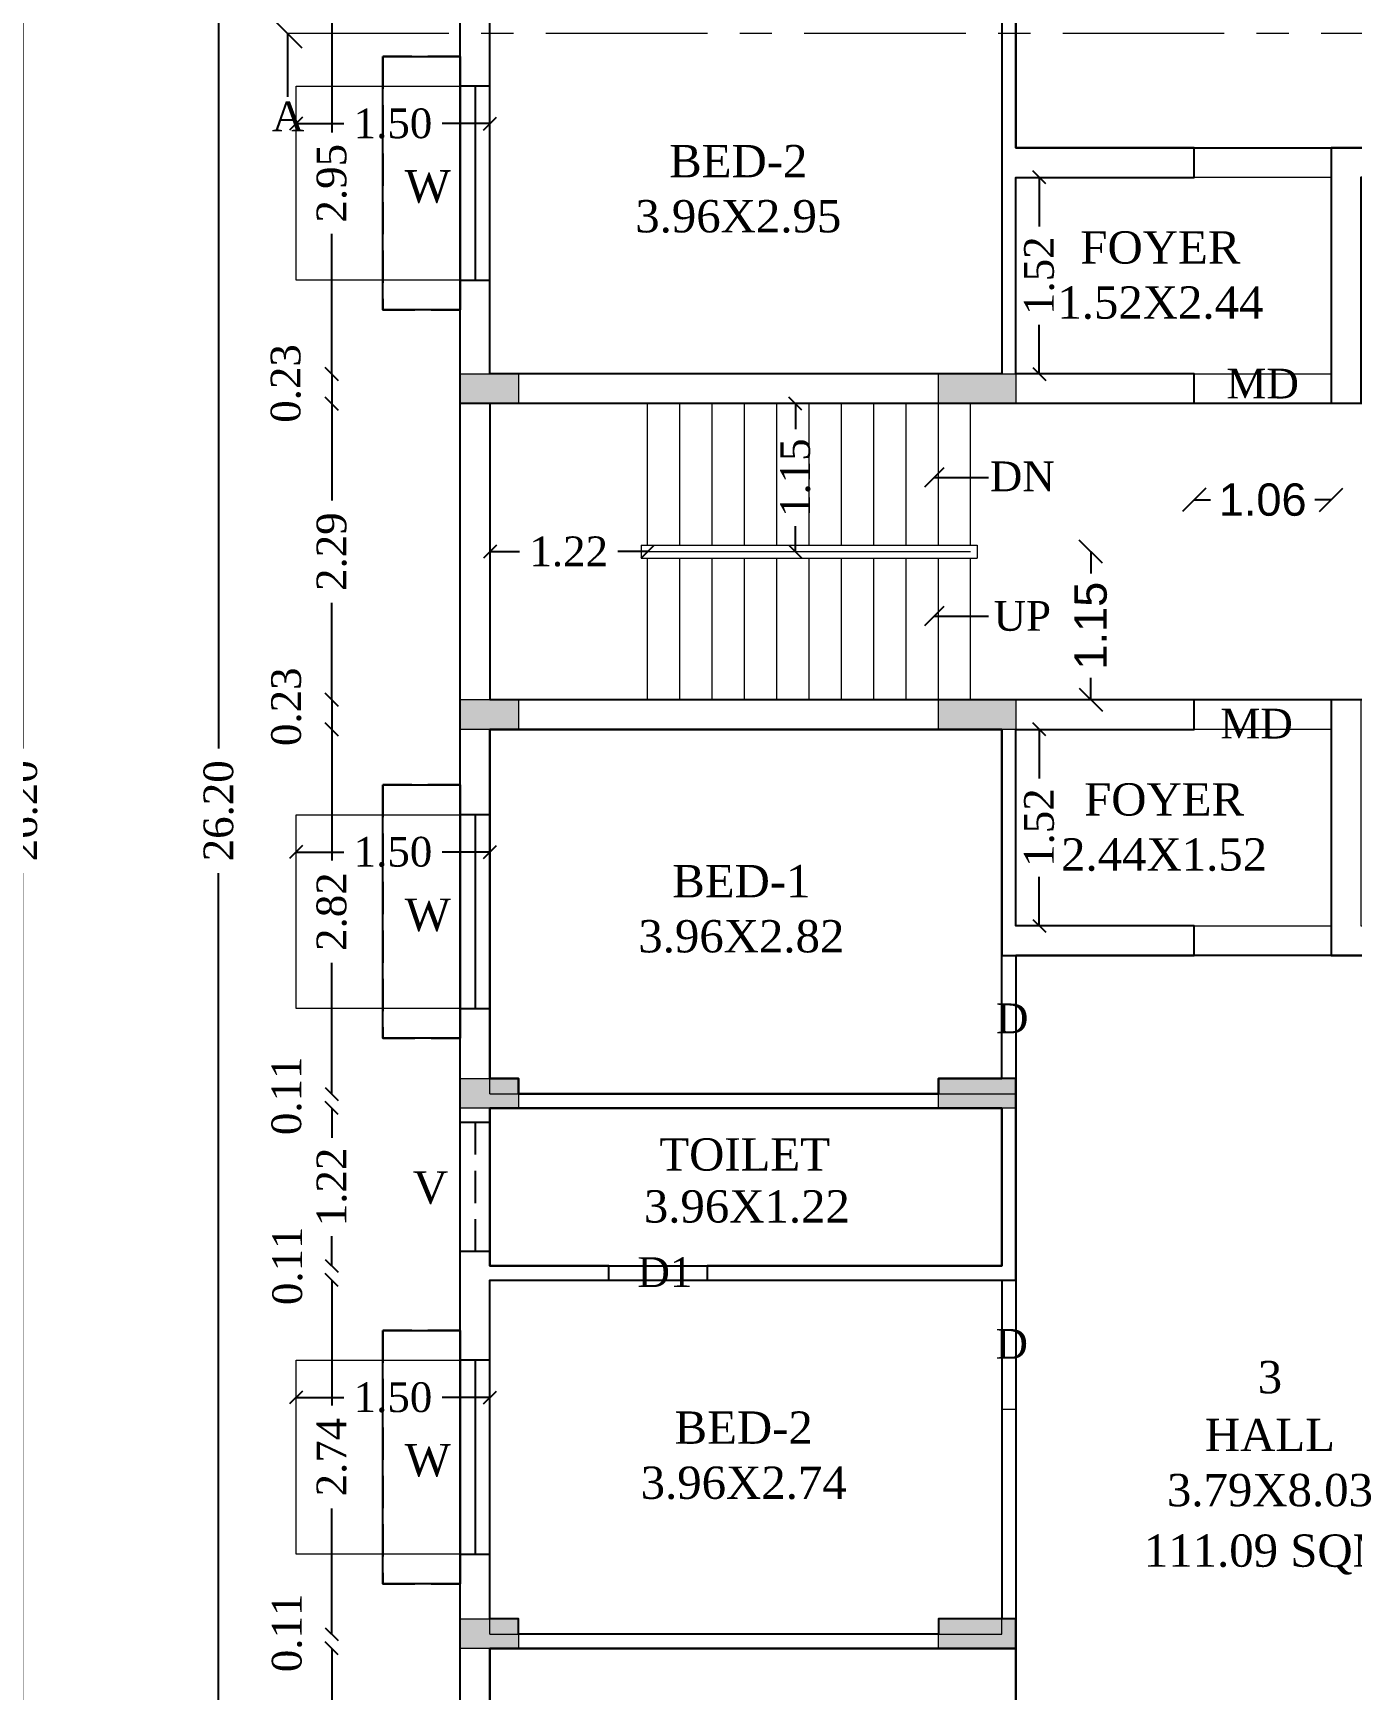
# Model space of a CAD drawing. Header units: metres. Extents: x 6 to 169, y 61 to 125.
# Drawn here: x 26.56 to 36.77, y 80.49 to 93.3 of the extents above; entities that cross this region are included whole.
import ezdxf
from ezdxf.enums import TextEntityAlignment as Align

# ---------------------------------------------------------------- set-up
doc = ezdxf.new("R2010")
doc.units = ezdxf.units.M
doc.header["$MEASUREMENT"] = 0
doc.header["$PDMODE"] = 3
doc.linetypes.add('CENTER', pattern=[2, 1.25, -0.25, 0.25, -0.25])
doc.linetypes.add('HIDDEN', pattern=[0.375, 0.25, -0.125])
doc.layers.get('0').update_dxf_attribs({"lineweight": 5})
doc.layers.get('DEFPOINTS').update_dxf_attribs({"lineweight": 5})
for name, color, linetype in [('BLK_1_FLR_1_AC_ROOM_2', 117, 'Continuous'), ('BLK_1_FLR_1_AC_ROOM_5', 117, 'Continuous'), ('BLK_1_FLR_1_AC_ROOM_6', 117, 'Continuous'), ('BLK_1_FLR_1_BLT_UP_AREA', 1, 'Continuous'), ('BLK_1_FLR_1_CARPET_AREA', 10, 'Continuous'), ('BLK_1_FLR_1_CHAJJA', 6, 'Continuous'), ('BLK_1_FLR_1_EXIT_WIDTH_DOOR', 2, 'Continuous'), ('BLK_1_FLR_1_EXIT_WIDTH_STAIR', 1, 'Continuous'), ('BLK_1_FLR_1_REGULAR_ROOM_1', 117, 'Continuous'), ('BLK_1_FLR_1_REGULAR_ROOM_3', 117, 'Continuous'), ('BLK_1_FLR_1_REGULAR_ROOM_4', 117, 'Continuous'), ('BLK_1_FLR_1_UNITFA_1', 234, 'Continuous'), ('BLK_1_FLR_1_WATER_CLOSET', 213, 'Continuous'), ('BLK_1_LVL_1_BLDG_FOOT_PRINT', 1, 'Continuous')]:
    doc.layers.add(name, color=color, linetype=linetype)
for name, color, linetype, lineweight in [('BLK_1_FLR_1_ACROOM_2_LIGHT_VENTILATION_1', 232, 'Continuous', 0), ('BLK_1_FLR_1_ACROOM_5_LIGHT_VENTILATION_1', 232, 'Continuous', 0), ('BLK_1_FLR_1_ACROOM_6_LIGHT_VENTILATION_1', 232, 'Continuous', 0), ('BLK_1_FLR_1_UNITFA_3', 234, 'Continuous', 0), ('BLK_1_FLR_1_VERANDAH', 5, 'Continuous', 5)]:
    doc.layers.add(name, color=color, linetype=linetype, lineweight=lineweight)
doc.styles.add('Isa-', font='times.ttf')
doc.styles.get("Standard").update_dxf_attribs({"font": 'arial.ttf'})
doc.styles.add('STYLE2', font='times.ttf')
doc.dimstyles.new('Copy of ISO-25', dxfattribs={"dimscale": 0, "dimtxt": 0.23, "dimasz": 0.1, "dimexe": 1.25, "dimexo": 0.625, "dimgap": 0.11, "dimtad": 0, "dimzin": 1, "dimdsep": 46, "dimtxsty": 'STYLE2', "dimblk": 'OBLIQUE', "dimcen": 0, "dimse1": 1, "dimse2": 1, "dimclrd": 1, "dimclrt": 3, "dimadec": 0, "dimazin": 2, "dimtfac": 1, "dimtix": 1, "dimtofl": 0, "dimtmove": 0, "dimatfit": 3, "dimldrblk": 'OBLIQUE', "dimfxl": 0, "dimtolj": 1, "dimarcsym": 0})
doc.dimstyles.new('ISO-25', dxfattribs={"dimscale": 0, "dimtxt": 0.23, "dimasz": 0.15, "dimexe": 1.25, "dimexo": 0.625, "dimgap": 0.11, "dimtad": 0, "dimtih": 1, "dimtoh": 1, "dimzin": 1, "dimdsep": 46, "dimtxsty": 'STYLE2', "dimblk": 'OBLIQUE', "dimcen": 0, "dimse1": 1, "dimse2": 1, "dimclrd": 1, "dimclrt": 3, "dimadec": 0, "dimazin": 2, "dimtfac": 1, "dimtix": 1, "dimtofl": 0, "dimtmove": 0, "dimatfit": 3, "dimldrblk": 'OBLIQUE', "dimfxl": 0, "dimtolj": 1, "dimarcsym": 0})
doc.dimstyles.new('STANDARD$0', dxfattribs={"dimtxt": 0.3, "dimasz": 0.3, "dimexe": 3, "dimexo": 1, "dimgap": 1.5, "dimtad": 1, "dimdec": 1, "dimzin": 1, "dimdsep": 46, "dimtxsty": 'Standard', "dimblk": 'OBLIQUE', "dimcen": 0.09375, "dimdle": 1, "dimclrd": 8, "dimclre": 8, "dimclrt": 7, "dimadec": 1, "dimazin": 0, "dimtfac": 1, "dimtdec": 1, "dimtix": 1, "dimtmove": 2, "dimatfit": 3, "dimldrblk": 'ARCHTICK', "dimfxl": 0, "dimfrac": 2, "dimtolj": 1, "dimtzin": 0, "dimarcsym": 0})

# ---------------------------------------------------------------- blocks, each defined once
blk = doc.blocks.new('_Oblique')
at = {"color": 0, "linetype": 'ByBlock', "lineweight": -2}
blk.add_line((-0.5, -0.5), (0.5, 0.5), dxfattribs=at)
blk = doc.blocks.new('*D705')
at = {"color": 1, "lineweight": -2}
for p, q in [((30.099, 89.292), (30.329, 89.292)), ((31.319, 89.292), (31.089, 89.292))]:
    blk.add_line(p, q, dxfattribs=at)
at = {"layer": 'DEFPOINTS', "color": 0}
for p in [(30.099, 89.292), (30.099, 89.292), (31.319, 89.292)]:
    blk.add_point(p, dxfattribs=at)
at = {"color": 1, "lineweight": -2, "xscale": 0.1, "yscale": 0.1, "zscale": 0.1, "rotation": 180}
blk.add_blockref('_Oblique', (30.099, 89.292), dxfattribs=at)
at = {"color": 1, "lineweight": -2, "xscale": 0.1, "yscale": 0.1, "zscale": 0.1}
blk.add_blockref('_Oblique', (31.319, 89.292), dxfattribs=at)
at = {"color": 3, "insert": (30.709, 89.292), "char_height": 0.23, "attachment_point": 5, "style": 'STYLE2'}
blk.add_mtext('\\A1;1.22', dxfattribs=at)
blk = doc.blocks.new('*D706')
at = {"color": 1, "lineweight": -2}
for p, q in [((32.463, 90.437), (32.463, 90.24)), ((32.463, 89.292), (32.463, 89.488))]:
    blk.add_line(p, q, dxfattribs=at)
at = {"layer": 'DEFPOINTS', "color": 0}
for p in [(32.463, 90.437), (32.487, 90.437), (32.487, 89.292)]:
    blk.add_point(p, dxfattribs=at)
at = {"color": 1, "lineweight": -2, "xscale": 0.1, "yscale": 0.1, "zscale": 0.1}
for p, rotation in [((32.463, 90.437), 90), ((32.463, 89.292), 270)]:
    blk.add_blockref('_Oblique', p, dxfattribs=dict(at, rotation=rotation))
at = {"color": 3, "insert": (32.463, 89.864), "char_height": 0.23, "attachment_point": 5, "rotation": 90, "style": 'STYLE2'}
blk.add_mtext('\\A1;1.15', dxfattribs=at)
blk = doc.blocks.new('*D602')
at = {"color": 1, "lineweight": -2}
for p, q in [((26.482, 100.537), (26.482, 87.769)), ((26.482, 74.337), (26.482, 86.805))]:
    blk.add_line(p, q, dxfattribs=at)
at = {"layer": 'DEFPOINTS', "color": 0}
for p in [(24.897, 100.537), (24.897, 74.337), (26.482, 74.337)]:
    blk.add_point(p, dxfattribs=at)
at = {"color": 1, "lineweight": -2, "xscale": 0.1, "yscale": 0.1, "zscale": 0.1}
for p, rotation in [((26.482, 100.537), 90), ((26.482, 74.337), 270)]:
    blk.add_blockref('_Oblique', p, dxfattribs=dict(at, rotation=rotation))
at = {"color": 3, "insert": (26.482, 87.287), "char_height": 0.23, "attachment_point": 5, "rotation": 90, "style": 'STYLE2'}
blk.add_mtext('\\A1;26.20', dxfattribs=at)
blk = doc.blocks.new('*D604')
at = {"color": 1, "lineweight": -2}
for p, q in [((28, 100.537), (28, 87.769)), ((28, 74.337), (28, 86.805))]:
    blk.add_line(p, q, dxfattribs=at)
at = {"layer": 'DEFPOINTS', "color": 0}
for p in [(29.869, 100.537), (28, 74.337), (29.869, 74.337)]:
    blk.add_point(p, dxfattribs=at)
at = {"color": 1, "lineweight": -2, "xscale": 0.1, "yscale": 0.1, "zscale": 0.1}
for p, rotation in [((28, 100.537), 90), ((28, 74.337), 270)]:
    blk.add_blockref('_Oblique', p, dxfattribs=dict(at, rotation=rotation))
at = {"color": 3, "insert": (28, 87.287), "char_height": 0.23, "attachment_point": 5, "rotation": 90, "style": 'STYLE2'}
blk.add_mtext('\\A1;26.20', dxfattribs=at)
blk = doc.blocks.new('*D608')
at = {"color": 1, "lineweight": -2}
for p, q in [((28.875, 93.617), (28.875, 92.534)), ((28.875, 90.667), (28.875, 91.75))]:
    blk.add_line(p, q, dxfattribs=at)
at = {"layer": 'DEFPOINTS', "color": 0}
for p in [(30.319, 93.617), (28.875, 90.667), (30.319, 90.667)]:
    blk.add_point(p, dxfattribs=at)
at = {"color": 1, "lineweight": -2, "xscale": 0.1, "yscale": 0.1, "zscale": 0.1}
for p, rotation in [((28.875, 93.617), 90), ((28.875, 90.667), 270)]:
    blk.add_blockref('_Oblique', p, dxfattribs=dict(at, rotation=rotation))
at = {"color": 3, "insert": (28.875, 92.142), "char_height": 0.23, "attachment_point": 5, "rotation": 90, "style": 'STYLE2'}
blk.add_mtext('\\A1;2.95', dxfattribs=at)
blk = doc.blocks.new('*D609')
at = {"color": 1, "lineweight": -2}
blk.add_line((28.875, 90.667), (28.875, 90.437), dxfattribs=at)
at = {"layer": 'DEFPOINTS', "color": 0}
for p in [(30.319, 90.667), (28.875, 90.437), (30.319, 90.437)]:
    blk.add_point(p, dxfattribs=at)
at = {"color": 1, "lineweight": -2, "xscale": 0.1, "yscale": 0.1, "zscale": 0.1}
for p, rotation in [((28.875, 90.667), 90), ((28.875, 90.437), 270)]:
    blk.add_blockref('_Oblique', p, dxfattribs=dict(at, rotation=rotation))
at = {"color": 3, "insert": (28.52, 90.593), "char_height": 0.23, "attachment_point": 5, "rotation": 90, "style": 'STYLE2'}
blk.add_mtext('\\A1;0.23', dxfattribs=at)
blk = doc.blocks.new('*D610')
at = {"color": 1, "lineweight": -2}
for p, q in [((28.875, 90.437), (28.875, 89.688)), ((28.875, 88.147), (28.875, 88.896))]:
    blk.add_line(p, q, dxfattribs=at)
at = {"layer": 'DEFPOINTS', "color": 0}
for p in [(30.319, 90.437), (28.875, 88.147), (30.319, 88.147)]:
    blk.add_point(p, dxfattribs=at)
at = {"color": 1, "lineweight": -2, "xscale": 0.1, "yscale": 0.1, "zscale": 0.1}
for p, rotation in [((28.875, 90.437), 90), ((28.875, 88.147), 270)]:
    blk.add_blockref('_Oblique', p, dxfattribs=dict(at, rotation=rotation))
at = {"color": 3, "insert": (28.875, 89.292), "char_height": 0.23, "attachment_point": 5, "rotation": 90, "style": 'STYLE2'}
blk.add_mtext('\\A1;2.29', dxfattribs=at)
blk = doc.blocks.new('*D611')
at = {"color": 1, "lineweight": -2}
blk.add_line((28.875, 88.147), (28.875, 87.917), dxfattribs=at)
at = {"layer": 'DEFPOINTS', "color": 0}
for p in [(30.319, 88.147), (28.875, 87.917), (30.319, 87.917)]:
    blk.add_point(p, dxfattribs=at)
at = {"color": 1, "lineweight": -2, "xscale": 0.1, "yscale": 0.1, "zscale": 0.1}
for p, rotation in [((28.875, 88.147), 90), ((28.875, 87.917), 270)]:
    blk.add_blockref('_Oblique', p, dxfattribs=dict(at, rotation=rotation))
at = {"color": 3, "insert": (28.524, 88.092), "char_height": 0.23, "attachment_point": 5, "rotation": 90, "style": 'STYLE2'}
blk.add_mtext('\\A1;0.23', dxfattribs=at)
blk = doc.blocks.new('*D612')
at = {"color": 1, "lineweight": -2}
for p, q in [((28.875, 87.917), (28.875, 86.903)), ((28.875, 85.097), (28.875, 86.11))]:
    blk.add_line(p, q, dxfattribs=at)
at = {"layer": 'DEFPOINTS', "color": 0}
for p in [(30.319, 87.917), (28.875, 85.097), (30.319, 85.097)]:
    blk.add_point(p, dxfattribs=at)
at = {"color": 1, "lineweight": -2, "xscale": 0.1, "yscale": 0.1, "zscale": 0.1}
for p, rotation in [((28.875, 87.917), 90), ((28.875, 85.097), 270)]:
    blk.add_blockref('_Oblique', p, dxfattribs=dict(at, rotation=rotation))
at = {"color": 3, "insert": (28.875, 86.507), "char_height": 0.23, "attachment_point": 5, "rotation": 90, "style": 'STYLE2'}
blk.add_mtext('\\A1;2.82', dxfattribs=at)
blk = doc.blocks.new('*D613')
at = {"color": 1, "lineweight": -2}
for p, q in [((28.875, 85.097), (28.875, 85.197)), ((28.875, 84.987), (28.875, 84.887))]:
    blk.add_line(p, q, dxfattribs=at)
at = {"layer": 'DEFPOINTS', "color": 0}
for p in [(28.875, 84.987), (30.319, 85.097), (30.319, 84.987)]:
    blk.add_point(p, dxfattribs=at)
at = {"color": 1, "lineweight": -2, "xscale": 0.1, "yscale": 0.1, "zscale": 0.1}
for p, rotation in [((28.875, 85.097), 270), ((28.875, 84.987), 90)]:
    blk.add_blockref('_Oblique', p, dxfattribs=dict(at, rotation=rotation))
at = {"color": 3, "insert": (28.526, 85.082), "char_height": 0.23, "attachment_point": 5, "rotation": 90, "style": 'STYLE2'}
blk.add_mtext('\\A1;0.11', dxfattribs=at)
blk = doc.blocks.new('*D744')
at = {"color": 1, "lineweight": -2}
for p, q in [((28.875, 84.987), (28.875, 84.757)), ((28.875, 83.767), (28.875, 83.997))]:
    blk.add_line(p, q, dxfattribs=at)
at = {"layer": 'DEFPOINTS', "color": 0}
for p in [(30.319, 84.987), (28.875, 83.767), (30.099, 83.767)]:
    blk.add_point(p, dxfattribs=at)
at = {"color": 1, "lineweight": -2, "xscale": 0.1, "yscale": 0.1, "zscale": 0.1}
for p, rotation in [((28.875, 84.987), 90), ((28.875, 83.767), 270)]:
    blk.add_blockref('_Oblique', p, dxfattribs=dict(at, rotation=rotation))
at = {"color": 3, "insert": (28.875, 84.377), "char_height": 0.23, "attachment_point": 5, "rotation": 90, "style": 'STYLE2'}
blk.add_mtext('\\A1;1.22', dxfattribs=at)
blk = doc.blocks.new('*D745')
at = {"color": 1, "lineweight": -2}
for p, q in [((28.875, 83.767), (28.875, 83.867)), ((28.875, 83.657), (28.875, 83.557))]:
    blk.add_line(p, q, dxfattribs=at)
at = {"layer": 'DEFPOINTS', "color": 0}
for p in [(30.099, 83.767), (28.875, 83.657), (30.099, 83.657)]:
    blk.add_point(p, dxfattribs=at)
at = {"color": 1, "lineweight": -2, "xscale": 0.1, "yscale": 0.1, "zscale": 0.1}
for p, rotation in [((28.875, 83.767), 270), ((28.875, 83.657), 90)]:
    blk.add_blockref('_Oblique', p, dxfattribs=dict(at, rotation=rotation))
at = {"color": 3, "insert": (28.533, 83.767), "char_height": 0.23, "attachment_point": 5, "rotation": 90, "style": 'STYLE2'}
blk.add_mtext('\\A1;0.11', dxfattribs=at)
blk = doc.blocks.new('*D628')
at = {"color": 1, "lineweight": -2}
for p, q in [((28.875, 83.657), (28.875, 82.685)), ((28.875, 80.917), (28.875, 81.889))]:
    blk.add_line(p, q, dxfattribs=at)
at = {"layer": 'DEFPOINTS', "color": 0}
for p in [(30.099, 83.657), (28.875, 80.917), (30.319, 80.917)]:
    blk.add_point(p, dxfattribs=at)
at = {"color": 1, "lineweight": -2, "xscale": 0.1, "yscale": 0.1, "zscale": 0.1}
for p, rotation in [((28.875, 83.657), 90), ((28.875, 80.917), 270)]:
    blk.add_blockref('_Oblique', p, dxfattribs=dict(at, rotation=rotation))
at = {"color": 3, "insert": (28.875, 82.287), "char_height": 0.23, "attachment_point": 5, "rotation": 90, "style": 'STYLE2'}
blk.add_mtext('\\A1;2.74', dxfattribs=at)
blk = doc.blocks.new('*D629')
at = {"color": 1, "lineweight": -2}
for p, q in [((28.875, 80.917), (28.875, 81.017)), ((28.875, 80.807), (28.875, 80.707))]:
    blk.add_line(p, q, dxfattribs=at)
at = {"layer": 'DEFPOINTS', "color": 0}
for p in [(30.319, 80.917), (28.875, 80.807), (30.319, 80.807)]:
    blk.add_point(p, dxfattribs=at)
at = {"color": 1, "lineweight": -2, "xscale": 0.1, "yscale": 0.1, "zscale": 0.1}
for p, rotation in [((28.875, 80.917), 270), ((28.875, 80.807), 90)]:
    blk.add_blockref('_Oblique', p, dxfattribs=dict(at, rotation=rotation))
at = {"color": 3, "insert": (28.529, 80.927), "char_height": 0.23, "attachment_point": 5, "rotation": 90, "style": 'STYLE2'}
blk.add_mtext('\\A1;0.11', dxfattribs=at)
blk = doc.blocks.new('*D630')
at = {"color": 1, "lineweight": -2}
for p, q in [((28.875, 80.807), (28.875, 79.868)), ((28.875, 78.137), (28.875, 79.076))]:
    blk.add_line(p, q, dxfattribs=at)
at = {"layer": 'DEFPOINTS', "color": 0}
for p in [(30.319, 80.807), (28.875, 78.137), (30.319, 78.137)]:
    blk.add_point(p, dxfattribs=at)
at = {"color": 1, "lineweight": -2, "xscale": 0.1, "yscale": 0.1, "zscale": 0.1}
for p, rotation in [((28.875, 80.807), 90), ((28.875, 78.137), 270)]:
    blk.add_blockref('_Oblique', p, dxfattribs=dict(at, rotation=rotation))
at = {"color": 3, "insert": (28.875, 79.472), "char_height": 0.23, "attachment_point": 5, "rotation": 90, "style": 'STYLE2'}
blk.add_mtext('\\A1;2.67', dxfattribs=at)
blk = doc.blocks.new('*D791')
at = {"layer": 'BLK_1_FLR_1_VERANDAH', "linetype": 'ByBlock', "lineweight": -2}
for p, q in [((34.35, 87.917), (34.35, 87.537)), ((34.35, 86.397), (34.35, 86.777))]:
    blk.add_line(p, q, dxfattribs=at)
at = {"layer": 'DEFPOINTS', "color": 0, "linetype": 'ByBlock'}
for p in [(34.169, 87.917), (34.35, 87.917), (34.169, 86.397)]:
    blk.add_point(p, dxfattribs=at)
at = {"layer": 'BLK_1_FLR_1_VERANDAH', "linetype": 'ByBlock', "lineweight": -2, "xscale": 0.1, "yscale": 0.1, "zscale": 0.1}
for p, rotation in [((34.35, 87.917), 90), ((34.35, 86.397), 270)]:
    blk.add_blockref('_Oblique', p, dxfattribs=dict(at, rotation=rotation))
at = {"layer": 'BLK_1_FLR_1_VERANDAH', "linetype": 'ByBlock', "lineweight": 13, "insert": (34.35, 87.157), "char_height": 0.23, "attachment_point": 5, "rotation": 90, "style": 'STYLE2'}
blk.add_mtext('\\A1;1.52', dxfattribs=at)
blk = doc.blocks.new('*D659')
at = {"layer": 'BLK_1_FLR_1_VERANDAH', "linetype": 'ByBlock', "lineweight": -2}
for p, q in [((34.35, 92.187), (34.35, 91.807)), ((34.35, 90.667), (34.35, 91.047))]:
    blk.add_line(p, q, dxfattribs=at)
at = {"layer": 'DEFPOINTS', "color": 0, "linetype": 'ByBlock'}
for p in [(34.169, 92.187), (34.35, 92.187), (34.169, 90.667)]:
    blk.add_point(p, dxfattribs=at)
at = {"layer": 'BLK_1_FLR_1_VERANDAH', "linetype": 'ByBlock', "lineweight": -2, "xscale": 0.1, "yscale": 0.1, "zscale": 0.1}
for p, rotation in [((34.35, 92.187), 90), ((34.35, 90.667), 270)]:
    blk.add_blockref('_Oblique', p, dxfattribs=dict(at, rotation=rotation))
at = {"layer": 'BLK_1_FLR_1_VERANDAH', "linetype": 'ByBlock', "lineweight": 13, "insert": (34.35, 91.427), "char_height": 0.23, "attachment_point": 5, "rotation": 90, "style": 'STYLE2'}
blk.add_mtext('\\A1;1.52', dxfattribs=at)
blk = doc.blocks.new('*D824')
at = {"layer": 'BLK_1_FLR_1_ACROOM_2_LIGHT_VENTILATION_1', "color": 0, "lineweight": -2}
for p, q in [((28.599, 92.603), (28.968, 92.603)), ((30.099, 92.603), (29.73, 92.603))]:
    blk.add_line(p, q, dxfattribs=at)
at = {"layer": 'DEFPOINTS', "color": 0}
for p in [(28.599, 92.892), (30.099, 92.892), (28.599, 92.603)]:
    blk.add_point(p, dxfattribs=at)
at = {"layer": 'BLK_1_FLR_1_ACROOM_2_LIGHT_VENTILATION_1', "color": 0, "lineweight": -2, "xscale": 0.1, "yscale": 0.1, "zscale": 0.1, "rotation": 180}
blk.add_blockref('_Oblique', (28.599, 92.603), dxfattribs=at)
at = {"layer": 'BLK_1_FLR_1_ACROOM_2_LIGHT_VENTILATION_1', "color": 0, "lineweight": -2, "xscale": 0.1, "yscale": 0.1, "zscale": 0.1}
blk.add_blockref('_Oblique', (30.099, 92.603), dxfattribs=at)
at = {"layer": 'BLK_1_FLR_1_ACROOM_2_LIGHT_VENTILATION_1', "insert": (29.349, 92.603), "char_height": 0.23, "attachment_point": 5, "style": 'STYLE2'}
blk.add_mtext('\\A1;1.50', dxfattribs=at)
blk = doc.blocks.new('*D829')
at = {"layer": 'BLK_1_FLR_1_ACROOM_5_LIGHT_VENTILATION_1', "color": 0, "lineweight": -2}
for p, q in [((28.599, 86.968), (28.968, 86.968)), ((30.099, 86.968), (29.73, 86.968))]:
    blk.add_line(p, q, dxfattribs=at)
at = {"layer": 'DEFPOINTS', "color": 0}
for p in [(28.599, 87.257), (30.099, 87.257), (28.599, 86.968)]:
    blk.add_point(p, dxfattribs=at)
at = {"layer": 'BLK_1_FLR_1_ACROOM_5_LIGHT_VENTILATION_1', "color": 0, "lineweight": -2, "xscale": 0.1, "yscale": 0.1, "zscale": 0.1, "rotation": 180}
blk.add_blockref('_Oblique', (28.599, 86.968), dxfattribs=at)
at = {"layer": 'BLK_1_FLR_1_ACROOM_5_LIGHT_VENTILATION_1', "color": 0, "lineweight": -2, "xscale": 0.1, "yscale": 0.1, "zscale": 0.1}
blk.add_blockref('_Oblique', (30.099, 86.968), dxfattribs=at)
at = {"layer": 'BLK_1_FLR_1_ACROOM_5_LIGHT_VENTILATION_1', "insert": (29.349, 86.968), "char_height": 0.23, "attachment_point": 5, "style": 'STYLE2'}
blk.add_mtext('\\A1;1.50', dxfattribs=at)
blk = doc.blocks.new('*D830')
at = {"layer": 'BLK_1_FLR_1_ACROOM_6_LIGHT_VENTILATION_1', "color": 0, "lineweight": -2}
for p, q in [((28.599, 82.748), (28.968, 82.748)), ((30.099, 82.748), (29.73, 82.748))]:
    blk.add_line(p, q, dxfattribs=at)
at = {"layer": 'DEFPOINTS', "color": 0}
for p in [(28.599, 83.037), (30.099, 83.037), (28.599, 82.748)]:
    blk.add_point(p, dxfattribs=at)
at = {"layer": 'BLK_1_FLR_1_ACROOM_6_LIGHT_VENTILATION_1', "color": 0, "lineweight": -2, "xscale": 0.1, "yscale": 0.1, "zscale": 0.1, "rotation": 180}
blk.add_blockref('_Oblique', (28.599, 82.748), dxfattribs=at)
at = {"layer": 'BLK_1_FLR_1_ACROOM_6_LIGHT_VENTILATION_1', "color": 0, "lineweight": -2, "xscale": 0.1, "yscale": 0.1, "zscale": 0.1}
blk.add_blockref('_Oblique', (30.099, 82.748), dxfattribs=at)
at = {"layer": 'BLK_1_FLR_1_ACROOM_6_LIGHT_VENTILATION_1', "insert": (29.349, 82.748), "char_height": 0.23, "attachment_point": 5, "style": 'STYLE2'}
blk.add_mtext('\\A1;1.50', dxfattribs=at)
blk = doc.blocks.new('*D810')
at = {"layer": 'BLK_1_FLR_1_EXIT_WIDTH_STAIR', "color": 0, "lineweight": -2}
for p, q in [((34.749, 89.292), (34.749, 89.123)), ((34.749, 88.147), (34.749, 88.316))]:
    blk.add_line(p, q, dxfattribs=at)
at = {"layer": 'DEFPOINTS', "color": 0}
for p in [(33.819, 89.292), (33.819, 88.147), (34.749, 88.147)]:
    blk.add_point(p, dxfattribs=at)
at = {"layer": 'BLK_1_FLR_1_EXIT_WIDTH_STAIR', "color": 0, "lineweight": -2, "xscale": 0.18, "yscale": 0.18, "zscale": 0.18}
for p, rotation in [((34.749, 89.292), 90), ((34.749, 88.147), 270)]:
    blk.add_blockref('_Oblique', p, dxfattribs=dict(at, rotation=rotation))
at = {"layer": 'BLK_1_FLR_1_EXIT_WIDTH_STAIR', "color": 0, "insert": (34.749, 88.719), "char_height": 0.25, "attachment_point": 5, "rotation": 90}
blk.add_mtext('\\A1;1.15', dxfattribs=at)
blk = doc.blocks.new('*D811')
at = {"layer": 'BLK_1_FLR_1_EXIT_WIDTH_DOOR', "color": 0, "lineweight": -2}
for p, q in [((35.549, 89.693), (35.676, 89.693)), ((36.609, 89.693), (36.482, 89.693))]:
    blk.add_line(p, q, dxfattribs=at)
at = {"layer": 'DEFPOINTS', "color": 0}
for p in [(35.549, 90.437), (36.609, 90.437), (36.609, 89.693)]:
    blk.add_point(p, dxfattribs=at)
at = {"layer": 'BLK_1_FLR_1_EXIT_WIDTH_DOOR', "color": 0, "lineweight": -2, "xscale": 0.18, "yscale": 0.18, "zscale": 0.18, "rotation": 180}
blk.add_blockref('_Oblique', (35.549, 89.693), dxfattribs=at)
at = {"layer": 'BLK_1_FLR_1_EXIT_WIDTH_DOOR', "color": 0, "lineweight": -2, "xscale": 0.18, "yscale": 0.18, "zscale": 0.18}
blk.add_blockref('_Oblique', (36.609, 89.693), dxfattribs=at)
at = {"layer": 'BLK_1_FLR_1_EXIT_WIDTH_DOOR', "color": 0, "insert": (36.079, 89.693), "char_height": 0.25, "attachment_point": 5}
blk.add_mtext('\\A1;1.06', dxfattribs=at)

msp = doc.modelspace()

# ---------------------------------------------------------------- linework, layer by layer
for p, q in [((29.86922, 74.33689), (29.86922, 100.53689)), ((34.05922, 90.66689), (34.05922, 95.05689)), ((34.16922, 92.41689), (34.16922, 95.05689)), ((30.09922, 90.66689), (30.09922, 93.61689)), ((34.16922, 92.41689), (35.54922, 92.41689)), ((35.54922, 92.41689), (35.54922, 92.18689)), ((36.60922, 92.41689), (37.95422, 92.41689)), ((36.60922, 92.41689), (36.60922, 90.43689)), ((34.16922, 92.18689), (35.54922, 92.18689)), ((34.16922, 90.66689), (34.16922, 92.18689)), ((30.09922, 90.66689), (34.05922, 90.66689)), ((34.16922, 90.66689), (35.54922, 90.66689)), ((35.54922, 90.66689), (35.54922, 90.43689)), ((30.09922, 90.43689), (35.54922, 90.43689)), ((30.09922, 88.14689), (30.09922, 90.43689)), ((31.31922, 89.34189), (31.31922, 90.43689)), ((31.56922, 89.34189), (31.56922, 90.43689)), ((31.81922, 89.34189), (31.81922, 90.43689)), ((32.06922, 89.34189), (32.06922, 90.43689)), ((32.31922, 89.34189), (32.31922, 90.43689)), ((32.56922, 89.34189), (32.56922, 90.43689)), ((32.81922, 89.34189), (32.81922, 90.43689)), ((33.06922, 89.34189), (33.06922, 90.43689)), ((33.31922, 89.34189), (33.31922, 90.43689)), ((33.56922, 89.34189), (33.56922, 90.43689)), ((33.81922, 89.34189), (33.81922, 90.43689)), ((36.60922, 90.43689), (39.56922, 90.43689)), ((31.26922, 89.34189), (33.86922, 89.34189)), ((31.26922, 89.34189), (31.26922, 89.24189)), ((33.86922, 89.34189), (33.86922, 89.24189)), ((31.26922, 89.24189), (33.86922, 89.24189)), ((31.31922, 89.29189), (33.81922, 89.29189)), ((31.31922, 88.14689), (31.31922, 89.24189)), ((31.56922, 88.14689), (31.56922, 89.24189)), ((31.81922, 88.14689), (31.81922, 89.24189)), ((32.06922, 88.14689), (32.06922, 89.24189)), ((32.31922, 88.14689), (32.31922, 89.24189)), ((32.56922, 88.14689), (32.56922, 89.24189)), ((32.81922, 88.14689), (32.81922, 89.24189)), ((33.06922, 88.14689), (33.06922, 89.24189)), ((33.31922, 88.14689), (33.31922, 89.24189)), ((33.56922, 88.14689), (33.56922, 89.24189)), ((33.81922, 88.14689), (33.81922, 89.24189)), ((30.09922, 88.14689), (35.54922, 88.14689)), ((35.54922, 88.14689), (35.54922, 87.91689)), ((36.60922, 88.14689), (39.56922, 88.14689)), ((36.60922, 88.14689), (36.60922, 86.16689)), ((30.09922, 87.91689), (34.05922, 87.91689)), ((30.09922, 85.09689), (30.09922, 87.91689)), ((34.05922, 86.16689), (34.05922, 87.91689)), ((34.16922, 87.91689), (35.54922, 87.91689)), ((34.16922, 86.39689), (34.16922, 87.91689)), ((34.16922, 86.39689), (35.54922, 86.39689)), ((35.54922, 86.39689), (35.54922, 86.16689)), ((34.05922, 86.16689), (35.54922, 86.16689)), ((36.60922, 86.16689), (37.95422, 86.16689)), ((30.09922, 85.09689), (34.16922, 85.09689)), ((30.09922, 84.98689), (34.05922, 84.98689)), ((30.09922, 83.76689), (30.09922, 84.98689)), ((34.05922, 83.76689), (34.05922, 84.98689)), ((34.16922, 83.65689), (34.16922, 85.09689)), ((30.09922, 83.76689), (31.01922, 83.76689)), ((31.01922, 83.65689), (31.01922, 83.76689)), ((31.77922, 83.76689), (34.05922, 83.76689)), ((31.77922, 83.65689), (31.77922, 83.76689)), ((30.09922, 83.65689), (31.01922, 83.65689)), ((30.09922, 80.91689), (30.09922, 83.65689)), ((31.77922, 83.65689), (34.16922, 83.65689)), ((34.05922, 82.65689), (34.16922, 82.65689)), ((34.05922, 80.91689), (34.05922, 82.65689)), ((34.16922, 80.80689), (34.16922, 82.65689)), ((30.09922, 80.91689), (34.05922, 80.91689)), ((30.09922, 80.80689), (34.16922, 80.80689)), ((30.09922, 78.13689), (30.09922, 80.80689))]:
    msp.add_line(p, q)
at = {"linetype": 'CENTER'}
msp.add_line((28.53177, 93.30248), (47.36795, 93.30248), dxfattribs=at)
at = {"linetype": 'Continuous', "lineweight": -3}
for p, q in [((29.98422, 92.89189), (29.98422, 91.39189)), ((29.98422, 87.25689), (29.98422, 85.75689)), ((29.98422, 83.03689), (29.98422, 81.53689))]:
    msp.add_line(p, q, dxfattribs=at)
at = {"linetype": 'HIDDEN', "lineweight": -3}
msp.add_line((29.98422, 84.87689), (29.98422, 83.87689), dxfattribs=at)
for points in [[(29.86922, 93.12189), (29.26922, 93.12189), (29.26922, 91.16189), (29.86922, 91.16189)], [(29.86922, 87.48689), (29.26922, 87.48689), (29.26922, 85.52689), (29.86922, 85.52689)], [(29.86922, 83.26689), (29.26922, 83.26689), (29.26922, 81.30689), (29.86922, 81.30689)]]:
    msp.add_lwpolyline(points, dxfattribs=at)
at = {"lineweight": -3}
for points in [[(30.09922, 91.39189), (30.09922, 92.89189), (29.86922, 92.89189), (29.86922, 91.39189)], [(30.09922, 85.75689), (30.09922, 87.25689), (29.86922, 87.25689), (29.86922, 85.75689)], [(29.86922, 84.87689), (30.09922, 84.87689), (30.09922, 83.87689), (29.86922, 83.87689)], [(30.09922, 81.53689), (30.09922, 83.03689), (29.86922, 83.03689), (29.86922, 81.53689)]]:
    msp.add_lwpolyline(points, close=True, dxfattribs=at)
for points in [[(30.31922, 90.66689), (30.31922, 90.43689), (29.86922, 90.43689), (29.86922, 90.66689)], [(34.16922, 90.66689), (34.16922, 90.43689), (33.56922, 90.43689), (33.56922, 90.66689)], [(30.31922, 88.14689), (30.31922, 87.91689), (29.86922, 87.91689), (29.86922, 88.14689)], [(34.16922, 88.14689), (34.16922, 87.91689), (33.56922, 87.91689), (33.56922, 88.14689)], [(30.31922, 85.21689), (30.31922, 84.98689), (29.86922, 84.98689), (29.86922, 85.21689)], [(34.16922, 85.21689), (34.16922, 84.98689), (33.56922, 84.98689), (33.56922, 85.21689)], [(30.31922, 81.03689), (30.31922, 80.80689), (29.86922, 80.80689), (29.86922, 81.03689)], [(34.16922, 81.03689), (34.16922, 80.80689), (33.56922, 80.80689), (33.56922, 81.03689)]]:
    msp.add_lwpolyline(points, close=True)
for points in [[(30.31922, 90.66689), (30.31922, 90.43689), (29.86922, 90.66689), (29.86922, 90.43689)], [(34.16922, 90.66689), (34.16922, 90.43689), (33.56922, 90.66689), (33.56922, 90.43689)], [(30.31922, 88.14689), (30.31922, 87.91689), (29.86922, 88.14689), (29.86922, 87.91689)], [(34.16922, 88.14689), (34.16922, 87.91689), (33.56922, 88.14689), (33.56922, 87.91689)], [(30.31922, 85.21689), (30.31922, 84.98689), (29.86922, 85.21689), (29.86922, 84.98689)], [(34.16922, 85.21689), (34.16922, 84.98689), (33.56922, 85.21689), (33.56922, 84.98689)], [(30.31922, 81.03689), (30.31922, 80.80689), (29.86922, 81.03689), (29.86922, 80.80689)], [(34.16922, 81.03689), (34.16922, 80.80689), (33.56922, 81.03689), (33.56922, 80.80689)]]:
    msp.add_solid(points)
at = {"layer": 'BLK_1_FLR_1_AC_ROOM_2', "color": 1}
msp.add_lwpolyline([(30.09922, 93.49689), (30.31922, 93.49689), (30.31922, 93.61689), (33.56922, 93.61689), (33.56922, 93.49689), (34.05922, 93.49689), (34.05922, 90.66689), (30.09922, 90.66689)], close=True, dxfattribs=at)
at = {"layer": 'BLK_1_FLR_1_AC_ROOM_5', "color": 1}
msp.add_lwpolyline([(34.05922, 87.91689), (30.09922, 87.91689), (30.09922, 85.21689), (30.31922, 85.21689), (30.31922, 85.09689), (33.56922, 85.09689), (33.56922, 85.21689), (34.05922, 85.21689)], close=True, dxfattribs=at)
at = {"layer": 'BLK_1_FLR_1_AC_ROOM_6', "color": 1}
msp.add_lwpolyline([(34.05922, 81.03689), (33.56922, 81.03689), (33.56922, 80.91689), (30.31922, 80.91689), (30.31922, 81.03689), (30.09922, 81.03689), (30.09922, 83.65689), (34.05922, 83.65689)], close=True, dxfattribs=at)
at = {"layer": 'BLK_1_FLR_1_ACROOM_2_LIGHT_VENTILATION_1'}
msp.add_lwpolyline([(28.59922, 92.89189), (30.09922, 92.89189), (30.09922, 91.39189), (28.59922, 91.39189)], close=True, dxfattribs=at)
at = {"layer": 'BLK_1_FLR_1_ACROOM_5_LIGHT_VENTILATION_1'}
msp.add_lwpolyline([(28.59922, 87.25689), (30.09922, 87.25689), (30.09922, 85.75689), (28.59922, 85.75689)], close=True, dxfattribs=at)
at = {"layer": 'BLK_1_FLR_1_ACROOM_6_LIGHT_VENTILATION_1'}
msp.add_lwpolyline([(28.59922, 83.03689), (30.09922, 83.03689), (30.09922, 81.53689), (28.59922, 81.53689)], close=True, dxfattribs=at)
at = {"layer": 'BLK_1_FLR_1_BLT_UP_AREA', "color": 3}
msp.add_lwpolyline([(29.86922, 100.53689), (45.89922, 100.53689), (45.89922, 74.33689), (29.86922, 74.33689)], close=True, dxfattribs=at)
at = {"layer": 'BLK_1_FLR_1_CARPET_AREA', "color": 3}
for points in [[(37.95422, 97.34689), (37.95422, 92.41689), (36.60922, 92.41689), (36.60922, 90.43689), (35.54922, 90.43689), (35.54922, 90.66689), (34.16922, 90.66689), (34.16922, 92.18689), (35.54922, 92.18689), (35.54922, 92.41689), (34.16922, 92.41689), (34.16922, 95.05689)], [(34.05922, 93.49689), (34.05922, 90.66689), (30.09922, 90.66689), (30.09922, 93.49689)], [(30.09922, 78.13689), (30.09922, 80.80689), (34.16922, 80.80689), (34.16922, 81.03689), (33.56922, 81.03689), (33.56922, 80.91689), (30.31922, 80.91689), (30.31922, 81.03689), (30.09922, 81.03689), (30.09922, 83.65689), (31.01922, 83.65689), (31.01922, 83.76689), (30.09922, 83.76689), (30.09922, 84.98689), (34.05922, 84.98689), (34.05922, 83.76689), (31.77922, 83.76689), (31.77922, 83.65689), (34.16922, 83.65689), (34.16922, 85.21689), (33.56922, 85.21689), (33.56922, 85.09689), (30.31922, 85.09689), (30.31922, 85.21689), (30.09922, 85.21689), (30.09922, 87.91689), (34.05922, 87.91689), (34.05922, 86.16689), (35.54922, 86.16689), (35.54922, 86.39689), (34.16922, 86.39689), (34.16922, 87.91689), (35.54922, 87.91689), (35.54922, 88.14689), (36.60922, 88.14689), (36.60922, 86.16689), (37.95422, 86.16689)]]:
    msp.add_lwpolyline(points, dxfattribs=at)
msp.add_lwpolyline([(40.62922, 90.43689), (30.09922, 90.43689), (30.09922, 88.14689), (40.62922, 88.14689)], close=True, dxfattribs=at)
at = {"layer": 'BLK_1_FLR_1_CHAJJA'}
for points in [[(29.26922, 93.12189), (29.86922, 93.12189), (29.86922, 91.16189), (29.26922, 91.16189)], [(29.26922, 87.48689), (29.86922, 87.48689), (29.86922, 85.52689), (29.26922, 85.52689)], [(29.26922, 83.26689), (29.86922, 83.26689), (29.86922, 81.30689), (29.26922, 81.30689)]]:
    msp.add_lwpolyline(points, close=True, dxfattribs=at)
at = {"layer": 'BLK_1_FLR_1_REGULAR_ROOM_1', "color": 1}
msp.add_lwpolyline([(34.16922, 92.41689), (37.95422, 92.41689), (37.95422, 97.34689), (34.16922, 97.34689)], close=True, dxfattribs=at)
at = {"layer": 'BLK_1_FLR_1_REGULAR_ROOM_3', "color": 1}
msp.add_lwpolyline([(37.95422, 86.16689), (34.16922, 86.16689), (34.16922, 78.13689), (37.95422, 78.13689)], close=True, dxfattribs=at)
at = {"layer": 'BLK_1_FLR_1_REGULAR_ROOM_4', "color": 1}
msp.add_lwpolyline([(34.16922, 80.80689), (30.09922, 80.80689), (30.09922, 78.13689), (34.16922, 78.13689)], close=True, dxfattribs=at)
at = {"layer": 'BLK_1_FLR_1_UNITFA_1'}
msp.add_lwpolyline([(29.86922, 100.53689), (38.06922, 100.53689), (38.06922, 92.18689), (36.83922, 92.18689), (36.83922, 90.43689), (29.86922, 90.43689)], close=True, dxfattribs=at)
at = {"layer": 'BLK_1_FLR_1_UNITFA_3'}
msp.add_lwpolyline([(29.86922, 88.14689), (36.83922, 88.14689), (36.83922, 86.39689), (38.06922, 86.39689), (38.06922, 74.33689), (29.86922, 74.33689)], close=True, dxfattribs=at)
at = {"layer": 'BLK_1_FLR_1_VERANDAH', "color": 5, "linetype": 'ByBlock', "lineweight": 13}
for points in [[(36.60922, 92.18689), (34.16922, 92.18689), (34.16922, 90.66689), (36.60922, 90.66689)], [(36.60922, 87.91689), (34.16922, 87.91689), (34.16922, 86.39689), (36.60922, 86.39689)]]:
    msp.add_lwpolyline(points, close=True, dxfattribs=at)
at = {"layer": 'BLK_1_FLR_1_WATER_CLOSET'}
msp.add_lwpolyline([(34.05922, 84.98689), (30.09922, 84.98689), (30.09922, 83.76689), (34.05922, 83.76689)], close=True, dxfattribs=at)
at = {"layer": 'BLK_1_LVL_1_BLDG_FOOT_PRINT'}
msp.add_lwpolyline([(29.86922, 100.53689), (45.89922, 100.53689), (45.89922, 74.33689), (29.86922, 74.33689)], close=True, dxfattribs=at)

# ---------------------------------------------------------------- texts
at = {"lineweight": -3}
for s, height, style, p in [('A', 0.23, 'Isa-', (28.53811, 92.65958)), ('BED-2', 0.25, 'Isa-', (32.02114, 92.31318)), ('W', 0.25, 'Isa-', (29.61817, 92.11838)), ('3.96X2.95', 0.25, 'Isa-', (32.02114, 91.88704)), ('FOYER', 0.25, 'Isa-', (35.28739, 91.64558)), ('1.52X2.44', 0.25, 'Isa-', (35.28739, 91.21944)), ('MD', 0.23, 'STYLE2', (36.07922, 90.59208)), ('DN', 0.23, 'Isa-', (34.21885, 89.87446)), ('UP', 0.23, 'Isa-', (34.21885, 88.79478)), ('MD', 0.23, 'STYLE2', (36.03191, 87.96154)), ('FOYER', 0.25, 'Isa-', (35.31625, 87.37553)), ('2.44X1.52', 0.25, 'Isa-', (35.31625, 86.94939)), ('BED-1', 0.25, 'Isa-', (32.04472, 86.74281)), ('W', 0.25, 'Isa-', (29.61817, 86.48338)), ('3.96X2.82', 0.25, 'Isa-', (32.04472, 86.31667)), ('D', 0.23, 'STYLE2', (34.14112, 85.68138)), ('TOILET', 0.25, 'Isa-', (32.07035, 84.62848)), ('V', 0.25, 'Isa-', (29.63889, 84.37307)), ('3.96X1.22', 0.25, 'Isa-', (32.0875, 84.22683)), ('D1', 0.23, 'STYLE2', (31.45334, 83.71807)), ('D', 0.23, 'STYLE2', (34.13734, 83.16315)), ('3', 0.25, 'Isa-', (36.13517, 82.90599)), ('BED-2', 0.25, 'Isa-', (32.06286, 82.51517)), ('HALL', 0.25, 'Isa-', (36.13517, 82.45816)), ('W', 0.25, 'Isa-', (29.61817, 82.26338)), ('3.96X2.74', 0.25, 'Isa-', (32.06286, 82.08903)), ('3.79X8.03', 0.25, 'Isa-', (36.13517, 82.03202)), ('111.09 SQM', 0.25, 'Isa-', (36.13517, 81.56388))]:
    msp.add_text(s, height=height, dxfattribs=dict(at, style=style)).set_placement(p, align=Align.MIDDLE_CENTER)

# ---------------------------------------------------------------- dimensions: what is measured, and where the dimension line sits
for base, p1, p2, override, picture, middle in [((26.48221, 74.33689), (24.89707, 100.53689), (24.89707, 74.33689), {"dimscale": 1}, '*D602', (26.48221, 87.28689)), ((28.00002, 74.33689), (29.86922, 100.53689), (29.86922, 74.33689), {"dimscale": 1}, '*D604', (28.00002, 87.28689)), ((28.87476, 90.43689), (30.31922, 90.66689), (30.31922, 90.43689), {"dimscale": 1, "dimtmove": 2}, '*D609', (28.52007, 90.59289)), ((28.87476, 87.91689), (30.31922, 88.14689), (30.31922, 87.91689), {"dimscale": 1, "dimtmove": 2}, '*D611', (28.52361, 88.09195)), ((28.87476, 84.98689), (30.31922, 85.09689), (30.31922, 84.98689), {"dimscale": 1, "dimtmove": 2}, '*D613', (28.52632, 85.08185)), ((28.87476, 83.65689), (30.09922, 83.76689), (30.09922, 83.65689), {"dimscale": 1, "dimtmove": 2}, '*D745', (28.53277, 83.76651)), ((28.87476, 80.80689), (30.31922, 80.91689), (30.31922, 80.80689), {"dimscale": 1, "dimtmove": 2}, '*D629', (28.52918, 80.92744))]:
    dim = msp.add_linear_dim(base=base, p1=p1, p2=p2, angle=90, dimstyle='Copy of ISO-25', override=override)
    dim.commit()
    dim.dimension.update_dxf_attribs({"geometry": picture, "text_midpoint": middle, "dimtype": 160})
for base, p1, p2, override, picture, middle in [((28.87476, 90.66689), (30.31922, 93.61689), (30.31922, 90.66689), {"dimscale": 1, "dimtmove": 1}, '*D608', (28.87476, 92.14189)), ((28.87476, 88.14689), (30.31922, 90.43689), (30.31922, 88.14689), {"dimscale": 1, "dimtmove": 1}, '*D610', (28.87476, 89.29189)), ((32.4634947539, 90.4368942738), (32.4867795731, 89.2918942738), (32.4867795731, 90.4368942738), {"dimscale": 1}, '*D706', (32.4634947539, 89.8643942738)), ((28.87476, 85.09689), (30.31922, 87.91689), (30.31922, 85.09689), {"dimscale": 1, "dimtmove": 1}, '*D612', (28.87476, 86.50689)), ((28.87476, 83.76689), (30.31922, 84.98689), (30.09922, 83.76689), {"dimscale": 1, "dimtmove": 1}, '*D744', (28.87476, 84.37689)), ((28.87476, 80.91689), (30.09922, 83.65689), (30.31922, 80.91689), {"dimscale": 1, "dimtmove": 1}, '*D628', (28.87476, 82.28689)), ((28.87476, 78.13689), (30.31922, 80.80689), (30.31922, 78.13689), {"dimscale": 1, "dimtmove": 1}, '*D630', (28.87476, 79.47189))]:
    dim = msp.add_linear_dim(base=base, p1=p1, p2=p2, angle=90, dimstyle='Copy of ISO-25', override=override)
    dim.commit()
    dim.dimension.update_dxf_attribs({"geometry": picture, "text_midpoint": middle})
dim = msp.add_linear_dim(base=(30.09922, 89.29189), p1=(31.31922, 89.29189), p2=(30.09922, 89.29189), dimstyle='Copy of ISO-25', override={"dimscale": 1})
dim.commit()
dim.dimension.update_dxf_attribs({"geometry": '*D705', "text_midpoint": (30.70922, 89.29189)})
at = {"layer": 'BLK_1_FLR_1_ACROOM_2_LIGHT_VENTILATION_1'}
dim = msp.add_linear_dim(base=(28.59922, 92.60335), p1=(30.09922, 92.89189), p2=(28.59922, 92.89189), dimstyle='Copy of ISO-25', override={"dimscale": 1, "dimclrd": 0, "dimclrt": 256, "dimarcsym": 1}, dxfattribs=at)
dim.commit()
dim.dimension.update_dxf_attribs({"geometry": '*D824', "text_midpoint": (29.34922, 92.60335)})
at = {"layer": 'BLK_1_FLR_1_ACROOM_5_LIGHT_VENTILATION_1'}
dim = msp.add_linear_dim(base=(28.59922, 86.96835), p1=(30.09922, 87.25689), p2=(28.59922, 87.25689), dimstyle='Copy of ISO-25', override={"dimscale": 1, "dimclrd": 0, "dimclrt": 256, "dimarcsym": 1}, dxfattribs=at)
dim.commit()
dim.dimension.update_dxf_attribs({"geometry": '*D829', "text_midpoint": (29.34922, 86.96835)})
at = {"layer": 'BLK_1_FLR_1_ACROOM_6_LIGHT_VENTILATION_1'}
dim = msp.add_linear_dim(base=(28.59922, 82.74835), p1=(30.09922, 83.03689), p2=(28.59922, 83.03689), dimstyle='Copy of ISO-25', override={"dimscale": 1, "dimclrd": 0, "dimclrt": 256, "dimarcsym": 1}, dxfattribs=at)
dim.commit()
dim.dimension.update_dxf_attribs({"geometry": '*D830', "text_midpoint": (29.34922, 82.74835)})
at = {"layer": 'BLK_1_FLR_1_EXIT_WIDTH_DOOR'}
dim = msp.add_linear_dim(base=(36.60922, 89.69329), p1=(35.54922, 90.43689), p2=(36.60922, 90.43689), dimstyle='STANDARD$0', override={"dimtxt": 0.25, "dimasz": 0.18, "dimexe": 0.18, "dimexo": 0.0625, "dimgap": 0.09, "dimtad": 0, "dimtoh": 1, "dimdec": 2, "dimzin": 0, "dimpost": '', "dimblk1": 'Oblique', "dimblk2": 'Oblique', "dimsah": 1, "dimcen": 0.09, "dimdle": 0, "dimse1": 1, "dimse2": 1, "dimclrd": 0, "dimclre": 0, "dimclrt": 0, "dimadec": 0, "dimtdec": 4, "dimtix": 0, "dimtofl": 0, "dimtmove": 1, "dimfxl": 0.18, "dimfxlon": 1, "dimfrac": 0}, dxfattribs=at)
dim.commit()
dim.dimension.update_dxf_attribs({"geometry": '*D811', "text_midpoint": (36.07922, 89.69329)})
at = {"layer": 'BLK_1_FLR_1_EXIT_WIDTH_STAIR'}
dim = msp.add_linear_dim(base=(34.7489555911, 88.1468942738), p1=(33.819224659, 89.2918942738), p2=(33.819224659, 88.1468942738), angle=90, dimstyle='STANDARD$0', override={"dimtxt": 0.25, "dimasz": 0.18, "dimexe": 0.18, "dimexo": 0.0625, "dimgap": 0.09, "dimtad": 0, "dimtoh": 1, "dimdec": 2, "dimzin": 0, "dimpost": '', "dimblk1": 'Oblique', "dimblk2": 'Oblique', "dimsah": 1, "dimcen": 0.09, "dimdle": 0, "dimse1": 1, "dimse2": 1, "dimclrd": 0, "dimclre": 0, "dimclrt": 0, "dimadec": 0, "dimtdec": 4, "dimtix": 0, "dimtofl": 0, "dimtmove": 1, "dimfxl": 0.18, "dimfxlon": 1, "dimfrac": 0}, dxfattribs=at)
dim.commit()
dim.dimension.update_dxf_attribs({"geometry": '*D810', "text_midpoint": (34.7489555911, 88.7193942738)})
at = {"layer": 'BLK_1_FLR_1_VERANDAH', "color": 5, "linetype": 'ByBlock', "lineweight": 13}
for base, p1, p2, picture, middle in [((34.34982, 92.18689), (34.16922, 90.66689), (34.16922, 92.18689), '*D659', (34.34982, 91.42689)), ((34.34982, 87.91689), (34.16922, 86.39689), (34.16922, 87.91689), '*D791', (34.34982, 87.15689))]:
    dim = msp.add_linear_dim(base=base, p1=p1, p2=p2, angle=90, dimstyle='Copy of ISO-25', override={"dimscale": 1, "dimclrd": 256, "dimclrt": 256}, dxfattribs=at)
    dim.commit()
    dim.dimension.update_dxf_attribs({"geometry": picture, "text_midpoint": middle})

# ---------------------------------------------------------------- leaders
for points, dimstyle, override in [([(28.53177, 93.30248), (28.53177, 92.81033)], 'ISO-25', {"dimscale": 1, "dimasz": 0.23}), ([(33.5366, 89.8658), (33.95791, 89.8658)], 'Copy of ISO-25', {"dimscale": 1, "dimasz": 0.15}), ([(33.5366, 88.79299), (33.95791, 88.79299)], 'Copy of ISO-25', {"dimscale": 1, "dimasz": 0.15})]:
    msp.add_leader(points, dimstyle=dimstyle, override=override)

doc.saveas('drawing.dxf')
